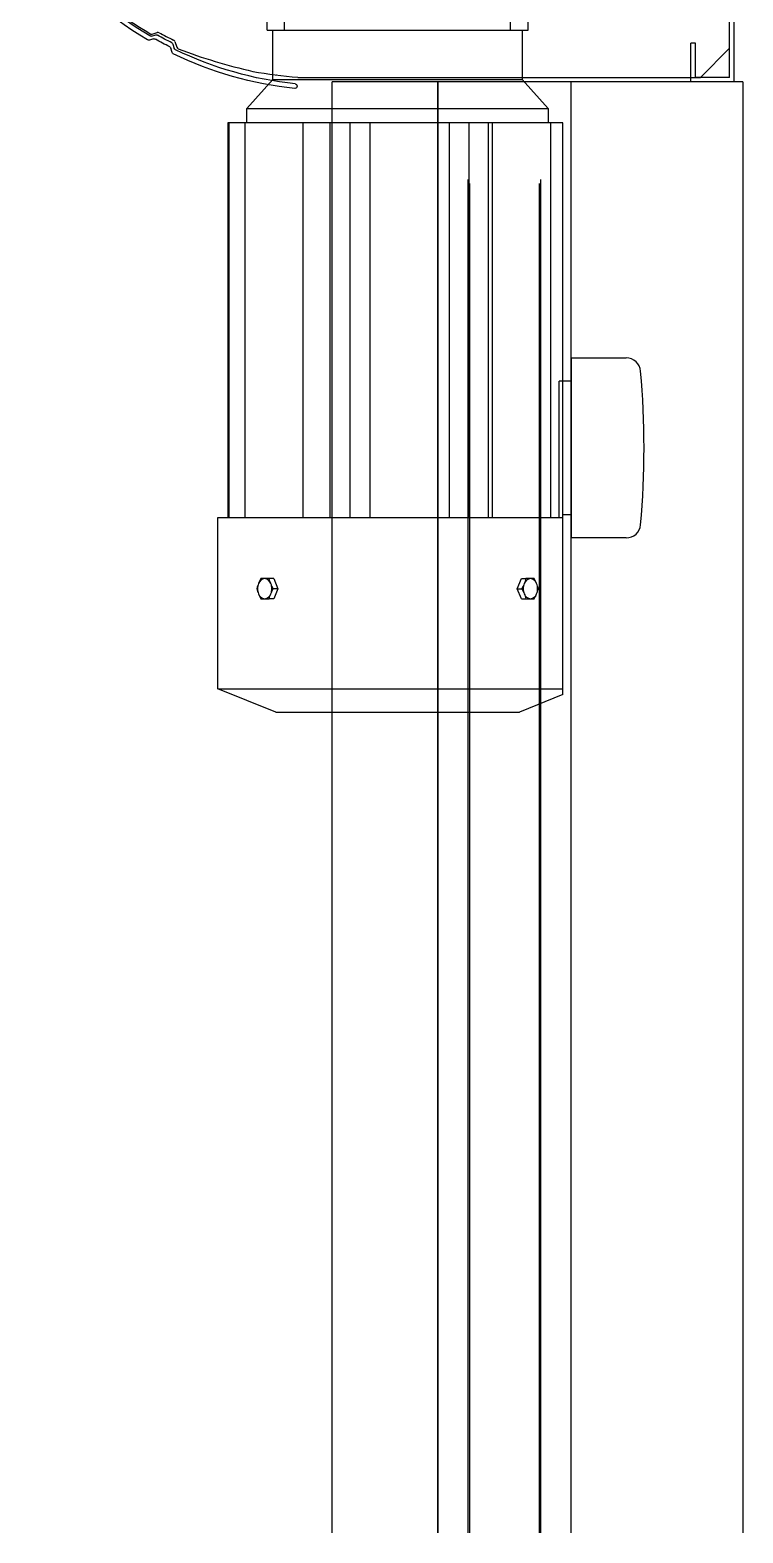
# Model space of a CAD drawing. Header units: millimetres. Extents: x 150937 to 394412, y 327166 to 584759.
# Drawn here: x 243762 to 244008, y 485355 to 485873 of the extents above; entities that cross this region are included whole.
import ezdxf

# ---------------------------------------------------------------- set-up
doc = ezdxf.new("R2010")
doc.units = ezdxf.units.MM

# ---------------------------------------------------------------- blocks, each defined once
blk = doc.blocks.new('A$C7437e431')
for p, q in [((40.48, 51.28), (40.29, 49.77)), ((41.27, 48.55), (41.46, 50.06)), ((35.04, 45.59), (33.53, 45.73)), ((34.5, 44.5), (36.01, 44.36)), ((9.41, 11.9), (6.64, 6.77)), ((8.03, 6.06), (10.82, 11.23)), ((2.16, 5.38), (2.34, 4.89)), ((8.53, 5.35), (8.19, 5.54)), ((1.82, 4.7), (0.02, 0.77)), ((0.14, 0.46), (1.1, 0.02)), ((1.41, 0.14), (2.03, 1.38)), ((2.34, 4.89), (1.82, 4.7)), ((7.43, 4.18), (7.77, 3.99))]:
    blk.add_line(p, q)
for centre, radius, start, end in [((114.71, -48.99), 125, 106.1655, 126.2525), ((114.71, -48.99), 123.43, 106.2022, 126.2211), ((80.02, 70.28), 0.788, 288.3964, 98.167), ((41.26, 51.18), 0.781, 126.2525, 172.767), ((114.71, -48.99), 123.43, 127.2569, 129.8546), ((114.71, -48.99), 121.87, 127.2394, 129.8721), ((39.52, 49.87), 0.781, 307.2569, 352.767), ((40.49, 48.65), 0.781, 307.2394, 352.526), ((42.24, 49.95), 0.781, 126.2211, 172.526), ((114.71, -48.99), 125, 130.8589, 154.2162), ((114.71, -48.99), 123.43, 130.8903, 148.712), ((33.45, 44.96), 0.781, 84.3444, 130.8589), ((34.43, 43.73), 0.781, 84.5854, 130.8903), ((35.11, 46.36), 0.781, 264.3444, 309.8546), ((36.09, 45.14), 0.781, 264.5854, 309.8721), ((114.71, -48.99), 123.43, 149.9886, 151.2961), ((8.57, 12.24), 0.898, 338.2494, 154.5317), ((9.94, 15.07), 0.704, 176.5717, 255.116), ((8.72, 12.28), 2.34, 333.1907, 63.9008), ((114.71, -48.99), 123.43, 151.2961, 155.9166), ((8.38, 5.88), 1.95, 153.1907, 240.8529), ((8.15, 4.67), 0.781, 240.8529, 60.8529), ((8.38, 5.88), 0.391, 153.1907, 240.8529), ((0.23, 0.68), 0.234, 155.3371, 245.3993), ((1.2, 0.23), 0.234, 245.3993, 335.164)]:
    blk.add_arc(centre, radius, start, end)
blk = doc.blocks.new('C-1S DRUM SIDE')
for p, q in [((-4.6, 1.6), (-4.6, 249.97)), ((-3, 0), (-3, 251.57)), ((-4.6, 11.6), (-4.6, 239.97)), ((-4.6, 11.6), (-4.6, 239.97)), ((-203.79, 16.48), (-201.97, 17.04)), ((-195.98, 14), (-195.26, 11.99)), ((-18, 0), (-18, 13.4)), ((-16.4, 13.4), (-18, 13.4)), ((-16.4, 1.6), (-16.4, 13.4)), ((-14.6, 1.6), (-4.6, 11.6)), ((-153.49, 1.6), (-14.6, 1.6)), ((-14.6, 1.6), (-16.4, 1.6)), ((-4.6, 1.6), (-16.4, 1.6)), ((-14.6, 1.6), (-16.4, 1.6)), ((0, 0), (-3, 0)), ((-3, 0), (-141.71, 0)), ((-3, 0), (-18, 0))]:
    blk.add_line(p, q)
at = {"linetype": 'Continuous', "lineweight": 25}
for p, q in [((-164.12, 17.89), (-164.12, 34.89)), ((-158.12, 17.89), (-158.12, 34.89)), ((-80.12, 17.89), (-80.12, 34.89)), ((-74.12, 17.89), (-74.12, 34.89)), ((-164.12, 17.89), (-74.12, 17.89)), ((-162.12, 0.89), (-162.12, 17.89)), ((-76.12, 17.89), (-76.12, 0.89)), ((-171.12, -9.11), (-162.12, 0.89)), ((-162.12, 0.89), (-76.12, 0.89)), ((-76.12, 0.89), (-67.12, -9.11)), ((-171.12, -9.11), (-67.12, -9.11)), ((-171.12, -14.11), (-171.12, -9.11)), ((-67.12, -9.11), (-67.12, -14.11)), ((-62.12, -14.11), (-177.62, -14.11)), ((-177.62, -14.11), (-177.62, -150.11)), ((-177.36, -14.11), (-177.36, -150.11)), ((-171.84, -14.11), (-171.84, -150.11)), ((-151.74, -14.11), (-151.74, -150.11)), ((-142.45, -14.11), (-142.45, -150.11)), ((-135.61, -14.11), (-135.61, -150.11)), ((-128.68, -14.11), (-128.68, -150.11)), ((-101.35, -14.11), (-101.35, -150.11)), ((-94.53, -14.11), (-94.53, -150.11)), ((-87.84, -14.11), (-87.84, -150.11)), ((-86.49, -14.11), (-86.49, -150.11)), ((-66.39, -14.11), (-66.39, -150.11)), ((-62.12, -209.11), (-62.12, -14.11)), ((-59.12, -157.11), (-59.12, -95.11)), ((-59.12, -95.11), (-40.26, -95.11)), ((-59.12, -103.11), (-63.44, -103.11)), ((-63.44, -150.11), (-63.44, -103.11)), ((-181.12, -150.11), (-62.12, -150.11)), ((-181.12, -209.11), (-181.12, -150.11)), ((-59.12, -149.11), (-62.12, -149.11)), ((-40.26, -157.11), (-59.12, -157.11)), ((-167.41, -174.61), (-167.69, -174.61)), ((-161.81, -171.11), (-163.41, -171.11)), ((-160.38, -174.61), (-162.46, -174.61)), ((-161.81, -171.11), (-160.38, -174.61)), ((-160.38, -174.61), (-161.81, -178.11)), ((-77.85, -174.61), (-76.42, -171.11)), ((-77.85, -174.61), (-75.77, -174.61)), ((-76.42, -178.11), (-77.85, -174.61)), ((-76.42, -171.11), (-74.83, -171.11)), ((-70.54, -174.61), (-70.82, -174.61)), ((-161.81, -178.11), (-163.41, -178.11)), ((-76.42, -178.11), (-74.83, -178.11)), ((-181.12, -209.11), (-62.12, -209.11)), ((-161.12, -217.11), (-181.12, -209.11)), ((-62.12, -211.11), (-77.12, -217.11)), ((-161.12, -217.11), (-77.12, -217.11))]:
    blk.add_line(p, q, dxfattribs=at)
at = {"color": 7, "linetype": 'Continuous', "lineweight": 25}
for p, q in [((-141.71, -500), (-141.71, 0)), ((-105.24, -500), (-105.24, 0)), ((-105.23, 0), (-105.23, -500)), ((-59.2, -500), (-59.2, 0)), ((-59.19, -500), (-59.19, 0)), ((0, 0), (0, -500)), ((0, 0), (0, -500)), ((0, 0), (0, -500)), ((-94.71, -500), (-94.71, -33.6)), ((-94.21, -500), (-94.21, -35)), ((-70.21, -500), (-70.21, -35)), ((-69.71, -500), (-69.71, -33.6))]:
    blk.add_line(p, q, dxfattribs=at)
for centre, radius, start, end in [((-138.03, 130.99), 132.21, 223.9359, 239.9733), ((-203.94, 16.96), 0.5, 239.9733, 287.1625), ((-201.74, 16.29), 0.781, 61.8759, 107.1625), ((-143.93, 124.46), 121.87, 241.8759, 244.5085), ((-196.71, 13.75), 0.781, 19.2219, 64.5085), ((-194.32, 12.33), 1, 199.6897, 245.9935), ((-125.81, 192.64), 193.88, 249.1799, 257.1257), ((-139.84, 166.16), 165.12, 259.8254, 265.2583), ((-160.73, 2.19), 0.2, 82.1, 112.8264)]:
    blk.add_arc(centre, radius, start, end)
at = {"linetype": 'Continuous', "lineweight": 25}
for centre, radius, start, end in [((-40.26, -100.11), 5, 5.0564, 90), ((-334.12, -126.11), 300, 354.9436, 5.0564), ((-40.26, -152.11), 5, 270, 354.9436), ((-162.75, -174.59), 4.66, 158.2508, 180.292), ((-162.75, -174.64), 4.66, 179.708, 201.7492), ((-164.7, -173.59), 2.48, 95.3927, 163.0703), ((-165.17, -173.59), 2.48, 16.9297, 84.6073), ((-167.12, -174.59), 4.66, 359.708, 21.7492), ((-167.12, -174.64), 4.66, 338.2508, 0.292), ((-71.11, -174.59), 4.66, 158.2508, 180.292), ((-71.11, -174.64), 4.66, 179.708, 201.7492), ((-73.06, -173.59), 2.48, 95.3927, 163.0703), ((-73.53, -173.59), 2.48, 16.9297, 84.6073), ((-75.48, -174.59), 4.66, 359.708, 21.7492), ((-75.48, -174.64), 4.66, 338.2508, 0.292), ((-164.7, -175.64), 2.48, 196.9297, 264.6073), ((-165.17, -175.64), 2.48, 275.3927, 343.0703), ((-73.06, -175.64), 2.48, 196.9297, 264.6073), ((-73.53, -175.64), 2.48, 275.3927, 343.0703)]:
    blk.add_arc(centre, radius, start, end, dxfattribs=at)
for points in [[(-167.08, -172.86), (-167.19, -173.14), (-167.29, -173.41), (-167.49, -173.98), (-167.59, -174.28), (-167.69, -174.61)], [(-167.69, -174.61), (-167.59, -174.95), (-167.49, -175.25), (-167.29, -175.82), (-167.19, -176.09), (-167.08, -176.36)], [(-166.26, -171.11), (-166.44, -171.45), (-166.59, -171.75), (-166.85, -172.32), (-166.97, -172.59), (-167.08, -172.86)], [(-164.94, -171.11), (-165.16, -171.11), (-165.37, -171.11), (-165.8, -171.11), (-166.02, -171.11), (-166.26, -171.11)], [(-163.41, -171.11), (-163.72, -171.11), (-163.99, -171.11), (-164.49, -171.11), (-164.72, -171.11), (-164.94, -171.11)], [(-162.79, -172.86), (-162.9, -172.59), (-163.01, -172.32), (-163.21, -171.75), (-163.3, -171.45), (-163.41, -171.11)], [(-161.98, -174.61), (-162.15, -174.28), (-162.3, -173.98), (-162.56, -173.41), (-162.68, -173.14), (-162.79, -172.86)], [(-162.79, -176.36), (-162.68, -176.09), (-162.56, -175.82), (-162.3, -175.25), (-162.15, -174.95), (-161.98, -174.61)], [(-75.44, -172.86), (-75.55, -173.14), (-75.67, -173.41), (-75.93, -173.98), (-76.08, -174.28), (-76.26, -174.61)], [(-76.26, -174.61), (-76.08, -174.95), (-75.93, -175.25), (-75.67, -175.82), (-75.55, -176.09), (-75.44, -176.36)], [(-74.83, -171.11), (-74.93, -171.45), (-75.03, -171.75), (-75.23, -172.32), (-75.33, -172.59), (-75.44, -172.86)], [(-73.3, -171.11), (-73.52, -171.11), (-73.75, -171.11), (-74.25, -171.11), (-74.52, -171.11), (-74.83, -171.11)], [(-71.97, -171.11), (-72.21, -171.11), (-72.43, -171.11), (-72.86, -171.11), (-73.07, -171.11), (-73.3, -171.11)], [(-71.15, -172.86), (-71.26, -172.59), (-71.38, -172.32), (-71.65, -171.75), (-71.8, -171.45), (-71.97, -171.11)], [(-70.54, -174.61), (-70.64, -174.28), (-70.74, -173.98), (-70.94, -173.41), (-71.04, -173.14), (-71.15, -172.86)], [(-71.15, -176.36), (-71.04, -176.09), (-70.94, -175.82), (-70.74, -175.25), (-70.64, -174.95), (-70.54, -174.61)], [(-167.08, -176.36), (-166.97, -176.64), (-166.85, -176.91), (-166.59, -177.48), (-166.44, -177.78), (-166.26, -178.11)], [(-166.26, -178.11), (-166.02, -178.11), (-165.8, -178.11), (-165.37, -178.11), (-165.16, -178.11), (-164.94, -178.11)], [(-164.94, -178.11), (-164.72, -178.11), (-164.49, -178.11), (-163.99, -178.11), (-163.72, -178.11), (-163.41, -178.11)], [(-163.41, -178.11), (-163.3, -177.78), (-163.21, -177.48), (-163.01, -176.91), (-162.9, -176.64), (-162.79, -176.36)], [(-75.44, -176.36), (-75.33, -176.64), (-75.23, -176.91), (-75.03, -177.48), (-74.93, -177.78), (-74.83, -178.11)], [(-74.83, -178.11), (-74.52, -178.11), (-74.25, -178.11), (-73.75, -178.11), (-73.52, -178.11), (-73.3, -178.11)], [(-73.3, -178.11), (-73.07, -178.11), (-72.86, -178.11), (-72.43, -178.11), (-72.21, -178.11), (-71.97, -178.11)], [(-71.97, -178.11), (-71.8, -177.78), (-71.65, -177.48), (-71.38, -176.91), (-71.26, -176.64), (-71.15, -176.36)], [(-62.12, -211.11), (-62.12, -211.11), (-62.12, -210.96), (-62.12, -210.3), (-62.12, -209.81), (-62.12, -209.11)]]:
    blk.add_open_spline(points, degree=3, knots=[0, 0, 0, 0, 0.5, 0.5, 1, 1, 1, 1], dxfattribs=at)
at = {"xscale": -1, "rotation": 190.309934721804}
blk.add_blockref('A$C7437e431', (-245.86, 53.42), dxfattribs=at)

msp = doc.modelspace()

# ---------------------------------------------------------------- block references
msp.add_blockref('C-1S DRUM SIDE', (244007.62, 485854.646))

doc.saveas('drawing.dxf')
